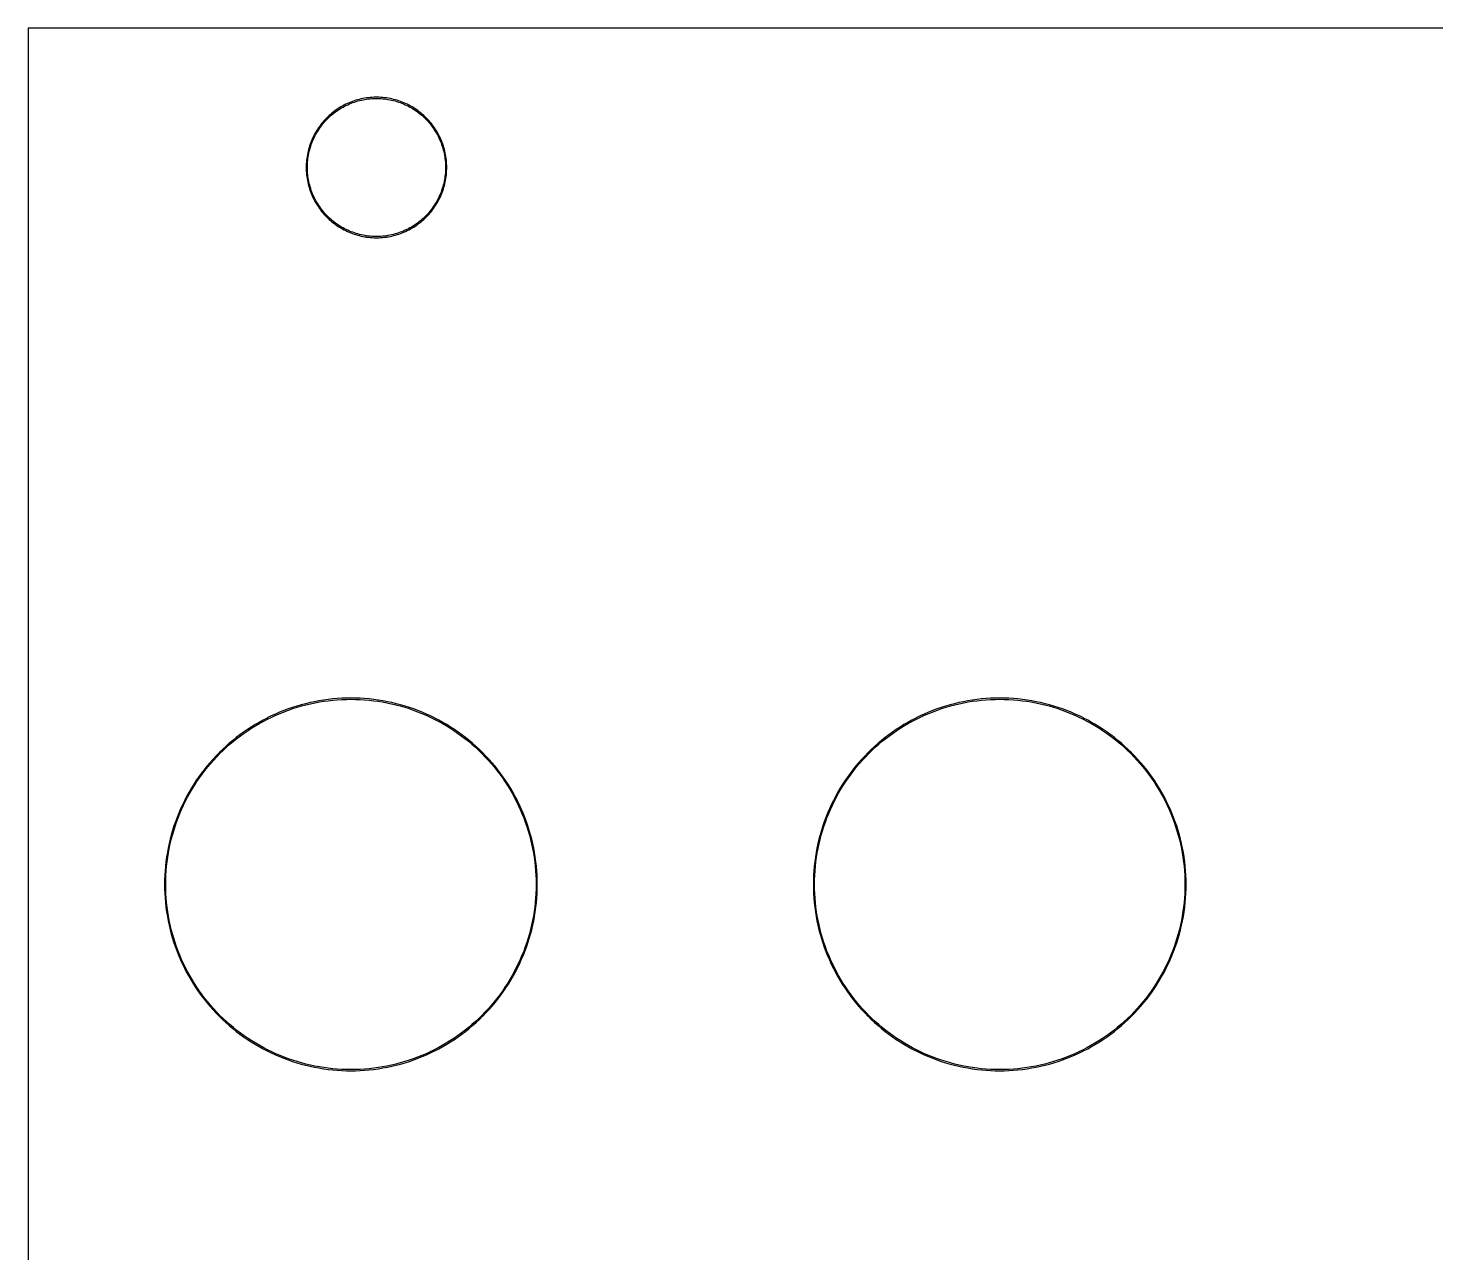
# Model space of a CAD drawing. Extents: x 3 to 63, y 0 to 129.
# Drawn here: x 2.7 to 33.01, y 102.44 to 128.82 of the extents above; entities that cross this region are included whole.
import ezdxf

# ---------------------------------------------------------------- set-up
doc = ezdxf.new("R2010")
doc.units = 0

msp = doc.modelspace()

# ---------------------------------------------------------------- linework, layer by layer
at = {"color": 5, "true_color": 0x0000ff}
msp.add_polyline3d([(63.32397, 0.3175, 0), (63.32397, 128.81762, 0), (2.70408, 128.81762, 0), (2.70408, 0.3175, 0), (63.32397, 0.3175, 0)], close=True, dxfattribs=at)
at = {"color": 34, "true_color": 0x008000}
for points in [[(2.70408, 0.3175, 0), (63.32398, 0.3175, 0), (63.32398, 128.81762, 0), (2.70408, 128.81762, 0), (2.70408, 0.3175, 0)], [(10.18438, 127.3302, 0), (10.14552, 127.32918, 0), (10.10665, 127.32715, 0), (10.06779, 127.3241, 0), (10.02918, 127.32004, 0), (9.99032, 127.31495, 0), (9.9864, 127.31433, 0), (9.94804, 127.30824, 0), (9.90969, 127.30113, 0), (9.87159, 127.29325, 0), (9.83374, 127.28411, 0), (9.79615, 127.2742, 0), (9.75881, 127.26328, 0), (9.72173, 127.25134, 0), (9.6849, 127.23839, 0), (9.64858, 127.22442, 0), (9.61251, 127.20969, 0), (9.57695, 127.19394, 0), (9.54163, 127.17743, 0), (9.50685, 127.1599, 0), (9.50331, 127.1581, 0), (9.46902, 127.13956, 0), (9.43523, 127.12025, 0), (9.40196, 127.09993, 0), (9.36919, 127.0791, 0), (9.33694, 127.05701, 0), (9.30519, 127.0344, 0), (9.2742, 127.01078, 0), (9.24396, 126.98639, 0), (9.214, 126.96125, 0), (9.18504, 126.93559, 0), (9.15659, 126.90892, 0), (9.1289, 126.88149, 0), (9.12609, 126.87868, 0), (9.09918, 126.85049, 0), (9.07276, 126.82179, 0), (9.04735, 126.79232, 0), (9.02247, 126.76235, 0), (8.99859, 126.73162, 0), (8.97547, 126.70037, 0), (8.95313, 126.66837, 0), (8.93179, 126.63586, 0), (8.91095, 126.60284, 0), (8.8914, 126.56931, 0), (8.87235, 126.53527, 0), (8.85432, 126.50073, 0), (8.85252, 126.49719, 0), (8.8355, 126.46214, 0), (8.81924, 126.42658, 0), (8.804, 126.39076, 0), (8.78978, 126.3547, 0), (8.77632, 126.31812, 0), (8.76387, 126.28104, 0), (8.75244, 126.24395, 0), (8.74203, 126.20636, 0), (8.73263, 126.16877, 0), (8.72399, 126.13067, 0), (8.71637, 126.09231, 0), (8.71002, 126.05396, 0), (8.7094, 126.05004, 0), (8.70381, 126.01168, 0), (8.69924, 125.97282, 0), (8.69567, 125.93421, 0), (8.69314, 125.89535, 0), (8.69162, 125.85623, 0), (8.69111, 125.81737, 0), (8.69162, 125.77851, 0), (8.69314, 125.73939, 0), (8.69567, 125.70053, 0), (8.69924, 125.66192, 0), (8.70381, 125.62306, 0), (8.7094, 125.58471, 0), (8.71002, 125.58078, 0), (8.71637, 125.54243, 0), (8.72399, 125.50407, 0), (8.73263, 125.46597, 0), (8.74203, 125.42838, 0), (8.75244, 125.39079, 0), (8.76387, 125.35371, 0), (8.77632, 125.31662, 0), (8.78978, 125.28005, 0), (8.804, 125.24398, 0), (8.81924, 125.20816, 0), (8.8355, 125.1726, 0), (8.85252, 125.13755, 0), (8.85432, 125.13401, 0), (8.87235, 125.09947, 0), (8.8914, 125.06543, 0), (8.91095, 125.0319, 0), (8.93179, 124.99888, 0), (8.95313, 124.96637, 0), (8.97547, 124.93437, 0), (8.99859, 124.90313, 0), (9.02247, 124.87239, 0), (9.04735, 124.84242, 0), (9.07276, 124.81296, 0), (9.09918, 124.78425, 0), (9.12609, 124.75606, 0), (9.1289, 124.75325, 0), (9.15659, 124.72582, 0), (9.18504, 124.69915, 0), (9.214, 124.67349, 0), (9.24396, 124.64835, 0), (9.2742, 124.62396, 0), (9.30519, 124.60034, 0), (9.33694, 124.57774, 0), (9.36919, 124.55564, 0), (9.40196, 124.53481, 0), (9.43523, 124.51449, 0), (9.46902, 124.49519, 0), (9.50331, 124.47664, 0), (9.50685, 124.47484, 0), (9.54163, 124.45731, 0), (9.57695, 124.4408, 0), (9.61251, 124.42506, 0), (9.64858, 124.41032, 0), (9.6849, 124.39635, 0), (9.72173, 124.3834, 0), (9.75881, 124.37146, 0), (9.79615, 124.36054, 0), (9.83374, 124.35063, 0), (9.87159, 124.34149, 0), (9.90969, 124.33362, 0), (9.94804, 124.3265, 0), (9.9864, 124.32041, 0), (9.99032, 124.31979, 0), (10.02918, 124.31471, 0), (10.06779, 124.31064, 0), (10.10665, 124.3076, 0), (10.14552, 124.30556, 0), (10.18438, 124.30455, 0), (10.2235, 124.30455, 0), (10.26235, 124.30556, 0), (10.30122, 124.3076, 0), (10.34008, 124.31064, 0), (10.37869, 124.31471, 0), (10.41755, 124.31979, 0), (10.42148, 124.32041, 0), (10.45983, 124.3265, 0), (10.49818, 124.33362, 0), (10.53628, 124.34149, 0), (10.57413, 124.35063, 0), (10.61172, 124.36054, 0), (10.64906, 124.37146, 0), (10.68614, 124.3834, 0), (10.72297, 124.39635, 0), (10.7593, 124.41032, 0), (10.79536, 124.42506, 0), (10.83092, 124.4408, 0), (10.86623, 124.45731, 0), (10.90103, 124.47484, 0), (10.90457, 124.47664, 0), (10.93886, 124.49519, 0), (10.97264, 124.51449, 0), (11.00591, 124.53481, 0), (11.03868, 124.55564, 0), (11.07094, 124.57774, 0), (11.10269, 124.60034, 0), (11.13368, 124.62396, 0), (11.1639, 124.64835, 0), (11.19387, 124.67349, 0), (11.22283, 124.69915, 0), (11.25128, 124.72582, 0), (11.27896, 124.75325, 0), (11.28177, 124.75606, 0), (11.3087, 124.78425, 0), (11.33511, 124.81296, 0), (11.36051, 124.84242, 0), (11.38541, 124.87239, 0), (11.40928, 124.90313, 0), (11.4324, 124.93437, 0), (11.45475, 124.96637, 0), (11.47608, 124.99888, 0), (11.49691, 125.0319, 0), (11.51647, 125.06543, 0), (11.53552, 125.09947, 0), (11.55355, 125.13401, 0), (11.55536, 125.13755, 0), (11.57238, 125.1726, 0), (11.58863, 125.20816, 0), (11.60387, 125.24398, 0), (11.6181, 125.28005, 0), (11.63156, 125.31662, 0), (11.644, 125.35371, 0), (11.65543, 125.39079, 0), (11.66585, 125.42838, 0), (11.67525, 125.46597, 0), (11.68388, 125.50407, 0), (11.6915, 125.54243, 0), (11.69785, 125.58078, 0), (11.69847, 125.58471, 0), (11.70406, 125.62306, 0), (11.70863, 125.66192, 0), (11.71219, 125.70053, 0), (11.71473, 125.73939, 0), (11.71625, 125.77851, 0), (11.71676, 125.81737, 0), (11.71625, 125.85623, 0), (11.71473, 125.89535, 0), (11.71219, 125.93421, 0), (11.70863, 125.97282, 0), (11.70406, 126.01168, 0), (11.69847, 126.05004, 0), (11.69785, 126.05396, 0), (11.6915, 126.09231, 0), (11.68388, 126.13067, 0), (11.67525, 126.16877, 0), (11.66585, 126.20636, 0), (11.65543, 126.24395, 0), (11.644, 126.28104, 0), (11.63156, 126.31812, 0), (11.6181, 126.3547, 0), (11.60387, 126.39076, 0), (11.58863, 126.42658, 0), (11.57238, 126.46214, 0), (11.55536, 126.49719, 0), (11.55355, 126.50073, 0), (11.53552, 126.53527, 0), (11.51647, 126.56931, 0), (11.49691, 126.60284, 0), (11.47608, 126.63586, 0), (11.45475, 126.66837, 0), (11.4324, 126.70037, 0), (11.40928, 126.73162, 0), (11.38541, 126.76235, 0), (11.36051, 126.79232, 0), (11.33511, 126.82179, 0), (11.3087, 126.85049, 0), (11.28177, 126.87868, 0), (11.27896, 126.88149, 0), (11.25128, 126.90892, 0), (11.22283, 126.93559, 0), (11.19387, 126.96125, 0), (11.1639, 126.98639, 0), (11.13368, 127.01078, 0), (11.10269, 127.0344, 0), (11.07094, 127.05701, 0), (11.03868, 127.0791, 0), (11.00591, 127.09993, 0), (10.97264, 127.12025, 0), (10.93886, 127.13956, 0), (10.90457, 127.1581, 0), (10.90103, 127.1599, 0), (10.86623, 127.17743, 0), (10.83092, 127.19394, 0), (10.79536, 127.20969, 0), (10.7593, 127.22442, 0), (10.72297, 127.23839, 0), (10.68614, 127.25134, 0), (10.64906, 127.26328, 0), (10.61172, 127.2742, 0), (10.57413, 127.28411, 0), (10.53628, 127.29325, 0), (10.49818, 127.30113, 0), (10.45983, 127.30824, 0), (10.42148, 127.31433, 0), (10.41755, 127.31495, 0), (10.37869, 127.32004, 0), (10.34008, 127.3241, 0), (10.30122, 127.32715, 0), (10.26235, 127.32918, 0), (10.2235, 127.3302, 0), (10.18438, 127.3302, 0)], [(10.30122, 124.33299, 0), (10.26235, 124.33096, 0), (10.2235, 124.32995, 0), (10.18438, 124.32995, 0), (10.14552, 124.33096, 0), (10.10665, 124.33299, 0), (10.06779, 124.33604, 0), (10.02918, 124.34011, 0), (9.99041, 124.34518, 0), (9.95589, 124.35066, 0), (9.91754, 124.35777, 0), (9.87944, 124.36565, 0), (9.84159, 124.37479, 0), (9.804, 124.3847, 0), (9.76666, 124.39562, 0), (9.72958, 124.40756, 0), (9.69275, 124.42051, 0), (9.65643, 124.43448, 0), (9.62036, 124.44921, 0), (9.5848, 124.46496, 0), (9.54949, 124.48147, 0), (9.51753, 124.49757, 0), (9.48395, 124.51574, 0), (9.45016, 124.53504, 0), (9.41689, 124.55536, 0), (9.38411, 124.57619, 0), (9.35187, 124.59829, 0), (9.32011, 124.62089, 0), (9.28913, 124.64451, 0), (9.2589, 124.6689, 0), (9.22893, 124.69404, 0), (9.19997, 124.7197, 0), (9.17153, 124.74637, 0), (9.146, 124.77166, 0), (9.11973, 124.79918, 0), (9.09331, 124.82789, 0), (9.06791, 124.85735, 0), (9.04302, 124.88732, 0), (9.01914, 124.91806, 0), (8.99602, 124.9493, 0), (8.97368, 124.9813, 0), (8.95234, 125.01381, 0), (8.9315, 125.04683, 0), (8.91194, 125.08036, 0), (8.89289, 125.1144, 0), (8.87605, 125.14669, 0), (8.85966, 125.18045, 0), (8.8434, 125.21601, 0), (8.82816, 125.25183, 0), (8.81394, 125.2879, 0), (8.80047, 125.32447, 0), (8.78802, 125.36156, 0), (8.7766, 125.39864, 0), (8.76618, 125.43623, 0), (8.75679, 125.47382, 0), (8.74815, 125.51192, 0), (8.74053, 125.55028, 0), (8.73459, 125.58618, 0), (8.72921, 125.62306, 0), (8.72464, 125.66192, 0), (8.72109, 125.70053, 0), (8.71855, 125.73939, 0), (8.71702, 125.77851, 0), (8.71651, 125.81737, 0), (8.71702, 125.85623, 0), (8.71855, 125.89535, 0), (8.72109, 125.93421, 0), (8.72464, 125.97282, 0), (8.72921, 126.01168, 0), (8.73457, 126.04849, 0), (8.74053, 126.08446, 0), (8.74815, 126.12282, 0), (8.75679, 126.16092, 0), (8.76618, 126.19851, 0), (8.7766, 126.2361, 0), (8.78802, 126.27319, 0), (8.80047, 126.31027, 0), (8.81394, 126.34685, 0), (8.82816, 126.38291, 0), (8.8434, 126.41873, 0), (8.85966, 126.45429, 0), (8.87605, 126.48805, 0), (8.89289, 126.52034, 0), (8.91194, 126.55438, 0), (8.9315, 126.58791, 0), (8.95234, 126.62093, 0), (8.97368, 126.65344, 0), (8.99602, 126.68544, 0), (9.01914, 126.71669, 0), (9.04302, 126.74742, 0), (9.06791, 126.77739, 0), (9.09331, 126.80686, 0), (9.11973, 126.83556, 0), (9.146, 126.86308, 0), (9.17153, 126.88837, 0), (9.19997, 126.91504, 0), (9.22893, 126.9407, 0), (9.2589, 126.96584, 0), (9.28913, 126.99023, 0), (9.32011, 127.01385, 0), (9.35187, 127.03646, 0), (9.38411, 127.05855, 0), (9.41689, 127.07938, 0), (9.45016, 127.0997, 0), (9.48395, 127.11901, 0), (9.51753, 127.13716, 0), (9.54949, 127.15327, 0), (9.5848, 127.16978, 0), (9.62036, 127.18553, 0), (9.65643, 127.20026, 0), (9.69275, 127.21423, 0), (9.72958, 127.22718, 0), (9.76666, 127.23912, 0), (9.804, 127.25004, 0), (9.84159, 127.25995, 0), (9.87944, 127.26909, 0), (9.91754, 127.27697, 0), (9.95589, 127.28408, 0), (9.99044, 127.28958, 0), (10.02918, 127.29464, 0), (10.06779, 127.2987, 0), (10.10665, 127.30175, 0), (10.14552, 127.30378, 0), (10.18438, 127.3048, 0), (10.2235, 127.3048, 0), (10.26235, 127.30378, 0), (10.30122, 127.30175, 0), (10.34008, 127.2987, 0), (10.37869, 127.29464, 0), (10.41743, 127.28958, 0), (10.45198, 127.28408, 0), (10.49033, 127.27697, 0), (10.52843, 127.26909, 0), (10.56628, 127.25995, 0), (10.60387, 127.25004, 0), (10.64121, 127.23912, 0), (10.67829, 127.22718, 0), (10.71512, 127.21423, 0), (10.75145, 127.20026, 0), (10.78751, 127.18553, 0), (10.82307, 127.16978, 0), (10.85838, 127.15327, 0), (10.89036, 127.13716, 0), (10.92393, 127.11901, 0), (10.95771, 127.0997, 0), (10.99098, 127.07938, 0), (11.02375, 127.05855, 0), (11.05601, 127.03646, 0), (11.08776, 127.01385, 0), (11.11875, 126.99023, 0), (11.14897, 126.96584, 0), (11.17894, 126.9407, 0), (11.2079, 126.91504, 0), (11.23635, 126.88837, 0), (11.26167, 126.86327, 0), (11.28815, 126.83556, 0), (11.31456, 126.80686, 0), (11.33996, 126.77739, 0), (11.36486, 126.74742, 0), (11.38873, 126.71669, 0), (11.41185, 126.68544, 0), (11.4342, 126.65344, 0), (11.45553, 126.62093, 0), (11.47636, 126.58791, 0), (11.49592, 126.55438, 0), (11.51497, 126.52034, 0), (11.53184, 126.48802, 0), (11.54822, 126.45429, 0), (11.56447, 126.41873, 0), (11.57971, 126.38291, 0), (11.59394, 126.34685, 0), (11.6074, 126.31027, 0), (11.61985, 126.27319, 0), (11.63128, 126.2361, 0), (11.64169, 126.19851, 0), (11.65109, 126.16092, 0), (11.65972, 126.12282, 0), (11.66734, 126.08446, 0), (11.6733, 126.04849, 0), (11.67866, 126.01168, 0), (11.68323, 125.97282, 0), (11.68679, 125.93421, 0), (11.68933, 125.89535, 0), (11.69085, 125.85623, 0), (11.69136, 125.81737, 0), (11.69085, 125.77851, 0), (11.68933, 125.73939, 0), (11.68679, 125.70053, 0), (11.68323, 125.66192, 0), (11.67866, 125.62306, 0), (11.67328, 125.58618, 0), (11.66734, 125.55028, 0), (11.65972, 125.51192, 0), (11.65109, 125.47382, 0), (11.64169, 125.43623, 0), (11.63128, 125.39864, 0), (11.61985, 125.36156, 0), (11.6074, 125.32447, 0), (11.59394, 125.2879, 0), (11.57971, 125.25183, 0), (11.56447, 125.21601, 0), (11.54822, 125.18045, 0), (11.53184, 125.14672, 0), (11.51497, 125.1144, 0), (11.49592, 125.08036, 0), (11.47636, 125.04683, 0), (11.45553, 125.01381, 0), (11.4342, 124.9813, 0), (11.41185, 124.9493, 0), (11.38873, 124.91806, 0), (11.36486, 124.88732, 0), (11.33996, 124.85735, 0), (11.31456, 124.82789, 0), (11.28815, 124.79918, 0), (11.26167, 124.77147, 0), (11.23635, 124.74637, 0), (11.2079, 124.7197, 0), (11.17894, 124.69404, 0), (11.14897, 124.6689, 0), (11.11875, 124.64451, 0), (11.08776, 124.62089, 0), (11.05601, 124.59829, 0), (11.02375, 124.57619, 0), (10.99098, 124.55536, 0), (10.95771, 124.53504, 0), (10.92393, 124.51574, 0), (10.89036, 124.49758, 0), (10.85838, 124.48147, 0), (10.82307, 124.46496, 0), (10.78751, 124.44921, 0), (10.75145, 124.43448, 0), (10.71512, 124.42051, 0), (10.67829, 124.40756, 0), (10.64121, 124.39562, 0), (10.60387, 124.3847, 0), (10.56628, 124.37479, 0), (10.52843, 124.36565, 0), (10.49033, 124.35777, 0), (10.45198, 124.35066, 0), (10.41746, 124.34518, 0), (10.37869, 124.34011, 0), (10.34008, 124.33604, 0), (10.30122, 124.33299, 0)], [(9.55598, 114.3889, 0), (9.45769, 114.38534, 0), (9.3599, 114.37924, 0), (9.26185, 114.37086, 0), (9.16432, 114.36019, 0), (9.06703, 114.34699, 0), (9.06311, 114.34636, 0), (8.96632, 114.33062, 0), (8.8698, 114.31258, 0), (8.7738, 114.29226, 0), (8.6783, 114.26966, 0), (8.5833, 114.24476, 0), (8.48907, 114.21733, 0), (8.39533, 114.18761, 0), (8.30263, 114.15561, 0), (8.21043, 114.12157, 0), (8.1195, 114.085, 0), (8.02907, 114.04639, 0), (7.93992, 114.0055, 0), (7.85178, 113.96232, 0), (7.84824, 113.96051, 0), (7.76087, 113.9153, 0), (7.67501, 113.86806, 0), (7.59018, 113.81878, 0), (7.50661, 113.76722, 0), (7.42432, 113.71362, 0), (7.34329, 113.658, 0), (7.26379, 113.60059, 0), (7.18556, 113.54116, 0), (7.1091, 113.47969, 0), (7.03392, 113.4167, 0), (6.96026, 113.35142, 0), (6.88838, 113.28462, 0), (6.81802, 113.21629, 0), (6.81521, 113.21348, 0), (6.74688, 113.14312, 0), (6.68008, 113.07124, 0), (6.6148, 112.99758, 0), (6.55181, 112.9224, 0), (6.49034, 112.84594, 0), (6.43091, 112.76771, 0), (6.3735, 112.68821, 0), (6.31788, 112.60718, 0), (6.26428, 112.52489, 0), (6.21272, 112.44132, 0), (6.16344, 112.35649, 0), (6.1162, 112.27063, 0), (6.11615, 112.27054, 0), (6.07099, 112.18326, 0), (6.06918, 112.17972, 0), (6.026, 112.09158, 0), (5.98511, 112.00243, 0), (5.9465, 111.912, 0), (5.90993, 111.82107, 0), (5.87589, 111.72887, 0), (5.84389, 111.63616, 0), (5.81417, 111.54243, 0), (5.78674, 111.4482, 0), (5.76184, 111.3532, 0), (5.76183, 111.35315, 0), (5.73924, 111.2577, 0), (5.71892, 111.16169, 0), (5.70088, 111.06517, 0), (5.68514, 110.96839, 0), (5.68452, 110.96447, 0), (5.67131, 110.86718, 0), (5.66064, 110.76965, 0), (5.65226, 110.6716, 0), (5.64616, 110.57382, 0), (5.64261, 110.47552, 0), (5.64134, 110.37747, 0), (5.64261, 110.27943, 0), (5.64616, 110.18113, 0), (5.65226, 110.08334, 0), (5.66064, 109.9853, 0), (5.67131, 109.88776, 0), (5.68452, 109.79048, 0), (5.68514, 109.78655, 0), (5.70088, 109.68978, 0), (5.71892, 109.59326, 0), (5.73924, 109.49725, 0), (5.76184, 109.40174, 0), (5.78674, 109.30675, 0), (5.81417, 109.21251, 0), (5.84389, 109.11879, 0), (5.87589, 109.02608, 0), (5.90993, 108.93388, 0), (5.9465, 108.84294, 0), (5.98511, 108.75252, 0), (6.026, 108.66337, 0), (6.02607, 108.66323, 0), (6.06918, 108.57523, 0), (6.07099, 108.57169, 0), (6.1162, 108.48431, 0), (6.16344, 108.39846, 0), (6.21272, 108.31362, 0), (6.26428, 108.23006, 0), (6.31788, 108.14776, 0), (6.3735, 108.06674, 0), (6.43091, 107.98723, 0), (6.49034, 107.909, 0), (6.55181, 107.83255, 0), (6.6148, 107.75736, 0), (6.68008, 107.6837, 0), (6.74688, 107.61182, 0), (6.81521, 107.54146, 0), (6.81802, 107.53865, 0), (6.88838, 107.47033, 0), (6.96026, 107.40353, 0), (7.03392, 107.33825, 0), (7.1091, 107.27526, 0), (7.18556, 107.21379, 0), (7.26379, 107.15435, 0), (7.34329, 107.09695, 0), (7.42432, 107.04132, 0), (7.50661, 106.98773, 0), (7.59018, 106.93617, 0), (7.67501, 106.88689, 0), (7.76087, 106.83965, 0), (7.84824, 106.79443, 0), (7.85178, 106.79263, 0), (7.93992, 106.74945, 0), (8.02907, 106.70856, 0), (8.1195, 106.66995, 0), (8.21043, 106.63337, 0), (8.30263, 106.59934, 0), (8.39533, 106.56733, 0), (8.48907, 106.53761, 0), (8.5833, 106.51018, 0), (8.6783, 106.48529, 0), (8.7738, 106.46268, 0), (8.8698, 106.44236, 0), (8.96632, 106.42433, 0), (9.06311, 106.40858, 0), (9.06703, 106.40796, 0), (9.16432, 106.39475, 0), (9.26185, 106.38409, 0), (9.3599, 106.3757, 0), (9.45769, 106.36961, 0), (9.55598, 106.36605, 0), (9.65403, 106.36478, 0), (9.75207, 106.36605, 0), (9.85037, 106.36961, 0), (9.94816, 106.3757, 0), (10.0462, 106.38409, 0), (10.14373, 106.39475, 0), (10.24102, 106.40796, 0), (10.24494, 106.40858, 0), (10.34172, 106.42433, 0), (10.43824, 106.44236, 0), (10.53425, 106.46268, 0), (10.62976, 106.48529, 0), (10.72475, 106.51018, 0), (10.81899, 106.53761, 0), (10.91271, 106.56733, 0), (11.00542, 106.59934, 0), (11.09762, 106.63337, 0), (11.18856, 106.66995, 0), (11.27898, 106.70856, 0), (11.36813, 106.74945, 0), (11.45627, 106.79263, 0), (11.45981, 106.79443, 0), (11.54719, 106.83965, 0), (11.63304, 106.88689, 0), (11.71788, 106.93617, 0), (11.80144, 106.98773, 0), (11.88374, 107.04132, 0), (11.96476, 107.09695, 0), (12.04427, 107.15435, 0), (12.1225, 107.21379, 0), (12.19895, 107.27526, 0), (12.27414, 107.33825, 0), (12.3478, 107.40353, 0), (12.41968, 107.47033, 0), (12.49004, 107.53865, 0), (12.49285, 107.54146, 0), (12.56117, 107.61182, 0), (12.62797, 107.6837, 0), (12.69325, 107.75736, 0), (12.75624, 107.83255, 0), (12.81771, 107.909, 0), (12.87715, 107.98723, 0), (12.93455, 108.06674, 0), (12.99018, 108.14776, 0), (13.04377, 108.23006, 0), (13.09533, 108.31362, 0), (13.14461, 108.39846, 0), (13.19185, 108.48431, 0), (13.23707, 108.57169, 0), (13.23887, 108.57523, 0), (13.28182, 108.66291, 0), (13.28205, 108.66337, 0), (13.32294, 108.75252, 0), (13.36155, 108.84294, 0), (13.39813, 108.93388, 0), (13.43216, 109.02608, 0), (13.46417, 109.11879, 0), (13.49389, 109.21251, 0), (13.52132, 109.30675, 0), (13.54621, 109.40174, 0), (13.56882, 109.49725, 0), (13.58914, 109.59326, 0), (13.60717, 109.68978, 0), (13.62292, 109.78655, 0), (13.62354, 109.79048, 0), (13.63675, 109.88776, 0), (13.64742, 109.9853, 0), (13.6558, 110.08334, 0), (13.66189, 110.18113, 0), (13.66545, 110.27943, 0), (13.66672, 110.37747, 0), (13.66545, 110.47552, 0), (13.66189, 110.57382, 0), (13.6558, 110.6716, 0), (13.64742, 110.76965, 0), (13.63675, 110.86718, 0), (13.62354, 110.96447, 0), (13.62292, 110.96839, 0), (13.60717, 111.06517, 0), (13.58914, 111.16169, 0), (13.56882, 111.2577, 0), (13.54622, 111.35315, 0), (13.54621, 111.3532, 0), (13.52132, 111.4482, 0), (13.49389, 111.54243, 0), (13.46417, 111.63616, 0), (13.43216, 111.72887, 0), (13.39813, 111.82107, 0), (13.36155, 111.912, 0), (13.32294, 112.00243, 0), (13.28205, 112.09158, 0), (13.23887, 112.17972, 0), (13.23707, 112.18326, 0), (13.1919, 112.27054, 0), (13.19185, 112.27063, 0), (13.14461, 112.35649, 0), (13.09533, 112.44132, 0), (13.04377, 112.52489, 0), (12.99018, 112.60718, 0), (12.93455, 112.68821, 0), (12.87715, 112.76771, 0), (12.81771, 112.84594, 0), (12.75624, 112.9224, 0), (12.69325, 112.99758, 0), (12.62797, 113.07124, 0), (12.56117, 113.14312, 0), (12.49285, 113.21348, 0), (12.49004, 113.21629, 0), (12.41968, 113.28462, 0), (12.3478, 113.35142, 0), (12.27414, 113.4167, 0), (12.19895, 113.47969, 0), (12.1225, 113.54116, 0), (12.04427, 113.60059, 0), (11.96476, 113.658, 0), (11.88374, 113.71362, 0), (11.80144, 113.76722, 0), (11.71788, 113.81878, 0), (11.63304, 113.86806, 0), (11.54719, 113.9153, 0), (11.45981, 113.96051, 0), (11.45627, 113.96232, 0), (11.36813, 114.0055, 0), (11.27898, 114.04639, 0), (11.18856, 114.085, 0), (11.09762, 114.12157, 0), (11.00542, 114.15561, 0), (10.91271, 114.18761, 0), (10.81899, 114.21733, 0), (10.72475, 114.24476, 0), (10.62976, 114.26966, 0), (10.53425, 114.29226, 0), (10.43824, 114.31258, 0), (10.34172, 114.33062, 0), (10.24494, 114.34636, 0), (10.24102, 114.34699, 0), (10.14373, 114.36019, 0), (10.0462, 114.37086, 0), (9.94816, 114.37924, 0), (9.85037, 114.38534, 0), (9.75207, 114.3889, 0), (9.65403, 114.39016, 0), (9.55598, 114.3889, 0)], [(9.85037, 106.39501, 0), (9.75207, 106.39145, 0), (9.65403, 106.39018, 0), (9.55598, 106.39145, 0), (9.45769, 106.39501, 0), (9.3599, 106.4011, 0), (9.26185, 106.40949, 0), (9.16432, 106.42015, 0), (9.06776, 106.43326, 0), (8.97418, 106.44849, 0), (8.87766, 106.46652, 0), (8.78165, 106.48684, 0), (8.68615, 106.50945, 0), (8.59115, 106.53434, 0), (8.49691, 106.56177, 0), (8.40319, 106.59149, 0), (8.31048, 106.62349, 0), (8.21828, 106.65753, 0), (8.12735, 106.69411, 0), (8.03692, 106.73271, 0), (7.94777, 106.77361, 0), (7.86043, 106.8164, 0), (7.7758, 106.8602, 0), (7.68994, 106.90744, 0), (7.60511, 106.95672, 0), (7.52154, 107.00828, 0), (7.43925, 107.06187, 0), (7.35822, 107.1175, 0), (7.27872, 107.1749, 0), (7.20049, 107.23434, 0), (7.12403, 107.29581, 0), (7.04885, 107.3588, 0), (6.97519, 107.42408, 0), (6.90331, 107.49088, 0), (6.83437, 107.55782, 0), (6.76743, 107.62675, 0), (6.70063, 107.69863, 0), (6.63535, 107.77229, 0), (6.57236, 107.84748, 0), (6.51089, 107.92393, 0), (6.45146, 108.00216, 0), (6.39405, 108.08167, 0), (6.33843, 108.16269, 0), (6.28483, 108.24499, 0), (6.23327, 108.32855, 0), (6.18399, 108.41339, 0), (6.13675, 108.49924, 0), (6.09278, 108.58423, 0), (6.05016, 108.67122, 0), (6.00927, 108.76037, 0), (5.97066, 108.85079, 0), (5.93408, 108.94173, 0), (5.90005, 109.03393, 0), (5.86804, 109.12664, 0), (5.83833, 109.22036, 0), (5.81089, 109.3146, 0), (5.786, 109.40959, 0), (5.7634, 109.5051, 0), (5.74308, 109.60111, 0), (5.72504, 109.69763, 0), (5.70988, 109.79078, 0), (5.69671, 109.88776, 0), (5.68604, 109.9853, 0), (5.67766, 110.08334, 0), (5.67156, 110.18113, 0), (5.668, 110.27943, 0), (5.66673, 110.37747, 0), (5.668, 110.47552, 0), (5.67156, 110.57382, 0), (5.67766, 110.6716, 0), (5.68604, 110.76965, 0), (5.69671, 110.86718, 0), (5.70987, 110.96412, 0), (5.72504, 111.05732, 0), (5.74308, 111.15384, 0), (5.7634, 111.24985, 0), (5.786, 111.34535, 0), (5.81089, 111.44035, 0), (5.83833, 111.53458, 0), (5.86804, 111.62831, 0), (5.90005, 111.72102, 0), (5.93408, 111.81322, 0), (5.97066, 111.90415, 0), (6.00927, 111.99458, 0), (6.05016, 112.08373, 0), (6.09277, 112.17072, 0), (6.13675, 112.2557, 0), (6.18399, 112.34156, 0), (6.23327, 112.42639, 0), (6.28483, 112.50996, 0), (6.33843, 112.59225, 0), (6.39405, 112.67328, 0), (6.45146, 112.75278, 0), (6.51089, 112.83101, 0), (6.57236, 112.90747, 0), (6.63535, 112.98265, 0), (6.70063, 113.05631, 0), (6.76743, 113.12819, 0), (6.83438, 113.19712, 0), (6.90331, 113.26407, 0), (6.97519, 113.33087, 0), (7.04885, 113.39615, 0), (7.12403, 113.45914, 0), (7.20049, 113.52061, 0), (7.27872, 113.58004, 0), (7.35822, 113.63745, 0), (7.43925, 113.69307, 0), (7.52154, 113.74667, 0), (7.60511, 113.79823, 0), (7.68994, 113.84751, 0), (7.7758, 113.89475, 0), (7.86078, 113.93873, 0), (7.94777, 113.98134, 0), (8.03692, 114.02223, 0), (8.12735, 114.06084, 0), (8.21828, 114.09742, 0), (8.31048, 114.13145, 0), (8.40319, 114.16346, 0), (8.49691, 114.19317, 0), (8.59115, 114.22061, 0), (8.68615, 114.2455, 0), (8.78165, 114.2681, 0), (8.87766, 114.28842, 0), (8.97418, 114.30646, 0), (9.06775, 114.32169, 0), (9.16432, 114.33479, 0), (9.26185, 114.34546, 0), (9.3599, 114.35384, 0), (9.45769, 114.35994, 0), (9.55598, 114.3635, 0), (9.65403, 114.36477, 0), (9.75207, 114.3635, 0), (9.85037, 114.35994, 0), (9.94816, 114.35384, 0), (10.0462, 114.34546, 0), (10.14373, 114.33479, 0), (10.24035, 114.32168, 0), (10.33386, 114.30646, 0), (10.43038, 114.28842, 0), (10.5264, 114.2681, 0), (10.62191, 114.2455, 0), (10.7169, 114.22061, 0), (10.81114, 114.19317, 0), (10.90486, 114.16346, 0), (10.99757, 114.13145, 0), (11.08977, 114.09742, 0), (11.18071, 114.06084, 0), (11.27113, 114.02223, 0), (11.36028, 113.98134, 0), (11.44727, 113.93872, 0), (11.53226, 113.89475, 0), (11.61811, 113.84751, 0), (11.70295, 113.79823, 0), (11.78651, 113.74667, 0), (11.86881, 113.69307, 0), (11.94983, 113.63745, 0), (12.02934, 113.58004, 0), (12.10757, 113.52061, 0), (12.18402, 113.45914, 0), (12.25921, 113.39615, 0), (12.33287, 113.33087, 0), (12.40475, 113.26407, 0), (12.47368, 113.19713, 0), (12.54062, 113.12819, 0), (12.60742, 113.05631, 0), (12.6727, 112.98265, 0), (12.73569, 112.90747, 0), (12.79716, 112.83101, 0), (12.8566, 112.75278, 0), (12.914, 112.67328, 0), (12.96963, 112.59225, 0), (13.02322, 112.50996, 0), (13.07478, 112.42639, 0), (13.12406, 112.34156, 0), (13.1713, 112.2557, 0), (13.2151, 112.17107, 0), (13.25789, 112.08373, 0), (13.29879, 111.99458, 0), (13.33739, 111.90415, 0), (13.37397, 111.81322, 0), (13.40801, 111.72102, 0), (13.44001, 111.62831, 0), (13.46973, 111.53458, 0), (13.49716, 111.44035, 0), (13.52205, 111.34535, 0), (13.54466, 111.24985, 0), (13.56498, 111.15384, 0), (13.58301, 111.05732, 0), (13.59824, 110.96374, 0), (13.61135, 110.86718, 0), (13.62202, 110.76965, 0), (13.6304, 110.6716, 0), (13.63649, 110.57382, 0), (13.64005, 110.47552, 0), (13.64132, 110.37747, 0), (13.64005, 110.27943, 0), (13.63649, 110.18113, 0), (13.6304, 110.08334, 0), (13.62202, 109.9853, 0), (13.61135, 109.88776, 0), (13.59823, 109.79115, 0), (13.58301, 109.69763, 0), (13.56498, 109.60111, 0), (13.54466, 109.5051, 0), (13.52205, 109.40959, 0), (13.49716, 109.3146, 0), (13.46973, 109.22036, 0), (13.44001, 109.12664, 0), (13.40801, 109.03393, 0), (13.37397, 108.94173, 0), (13.33739, 108.85079, 0), (13.29879, 108.76037, 0), (13.25789, 108.67122, 0), (13.2151, 108.58388, 0), (13.1713, 108.49924, 0), (13.12406, 108.41339, 0), (13.07478, 108.32855, 0), (13.02322, 108.24499, 0), (12.96963, 108.16269, 0), (12.914, 108.08167, 0), (12.8566, 108.00216, 0), (12.79716, 107.92393, 0), (12.73569, 107.84748, 0), (12.6727, 107.77229, 0), (12.60742, 107.69863, 0), (12.54062, 107.62675, 0), (12.47368, 107.55782, 0), (12.40475, 107.49088, 0), (12.33287, 107.42408, 0), (12.25921, 107.3588, 0), (12.18402, 107.29581, 0), (12.10757, 107.23434, 0), (12.02934, 107.1749, 0), (11.94983, 107.1175, 0), (11.86881, 107.06187, 0), (11.78651, 107.00828, 0), (11.70295, 106.95672, 0), (11.61811, 106.90744, 0), (11.53226, 106.8602, 0), (11.44762, 106.8164, 0), (11.36028, 106.77361, 0), (11.27113, 106.73271, 0), (11.18071, 106.69411, 0), (11.08977, 106.65753, 0), (10.99757, 106.62349, 0), (10.90486, 106.59149, 0), (10.81114, 106.56177, 0), (10.7169, 106.53434, 0), (10.62191, 106.50945, 0), (10.5264, 106.48684, 0), (10.43038, 106.46652, 0), (10.33386, 106.44849, 0), (10.24035, 106.43327, 0), (10.14373, 106.42015, 0), (10.0462, 106.40949, 0), (9.94816, 106.4011, 0), (9.85037, 106.39501, 0)], [(23.52598, 114.3889, 0), (23.42769, 114.38534, 0), (23.3299, 114.37924, 0), (23.23185, 114.37086, 0), (23.13432, 114.36019, 0), (23.03703, 114.34699, 0), (23.03311, 114.34636, 0), (22.93633, 114.33062, 0), (22.83981, 114.31258, 0), (22.7438, 114.29226, 0), (22.6483, 114.26966, 0), (22.5533, 114.24476, 0), (22.45907, 114.21733, 0), (22.36534, 114.18761, 0), (22.27263, 114.15561, 0), (22.18043, 114.12157, 0), (22.0895, 114.085, 0), (21.99907, 114.04639, 0), (21.90992, 114.0055, 0), (21.82178, 113.96232, 0), (21.81824, 113.96051, 0), (21.73087, 113.9153, 0), (21.64501, 113.86806, 0), (21.56018, 113.81878, 0), (21.47661, 113.76722, 0), (21.39432, 113.71362, 0), (21.31329, 113.658, 0), (21.23379, 113.60059, 0), (21.15556, 113.54116, 0), (21.0791, 113.47969, 0), (21.00392, 113.4167, 0), (20.93026, 113.35142, 0), (20.85838, 113.28462, 0), (20.78802, 113.21629, 0), (20.78521, 113.21348, 0), (20.71688, 113.14312, 0), (20.65008, 113.07124, 0), (20.5848, 112.99758, 0), (20.5218, 112.9224, 0), (20.46033, 112.84594, 0), (20.40091, 112.76771, 0), (20.34349, 112.68821, 0), (20.28788, 112.60718, 0), (20.23427, 112.52489, 0), (20.18272, 112.44132, 0), (20.13344, 112.35649, 0), (20.0862, 112.27063, 0), (20.08615, 112.27054, 0), (20.04099, 112.18326, 0), (20.03918, 112.17972, 0), (19.99599, 112.09158, 0), (19.95511, 112.00243, 0), (19.9165, 111.912, 0), (19.87993, 111.82107, 0), (19.84589, 111.72887, 0), (19.81389, 111.63616, 0), (19.78417, 111.54243, 0), (19.75674, 111.4482, 0), (19.73183, 111.3532, 0), (19.73182, 111.35315, 0), (19.70924, 111.2577, 0), (19.68892, 111.16169, 0), (19.67088, 111.06517, 0), (19.65514, 110.96839, 0), (19.65452, 110.96447, 0), (19.64131, 110.86718, 0), (19.63064, 110.76965, 0), (19.62226, 110.6716, 0), (19.61616, 110.57382, 0), (19.61261, 110.47552, 0), (19.61132, 110.37747, 0), (19.61261, 110.27943, 0), (19.61616, 110.18113, 0), (19.62226, 110.08334, 0), (19.63064, 109.9853, 0), (19.64131, 109.88776, 0), (19.65452, 109.79048, 0), (19.65514, 109.78655, 0), (19.67088, 109.68978, 0), (19.68892, 109.59326, 0), (19.70924, 109.49725, 0), (19.73183, 109.40174, 0), (19.75674, 109.30675, 0), (19.78417, 109.21251, 0), (19.81389, 109.11879, 0), (19.84589, 109.02608, 0), (19.87993, 108.93388, 0), (19.9165, 108.84294, 0), (19.95511, 108.75252, 0), (19.99599, 108.66337, 0), (19.99606, 108.66323, 0), (20.03918, 108.57523, 0), (20.04099, 108.57169, 0), (20.0862, 108.48431, 0), (20.13344, 108.39846, 0), (20.18272, 108.31362, 0), (20.23427, 108.23006, 0), (20.28788, 108.14776, 0), (20.34349, 108.06674, 0), (20.40091, 107.98723, 0), (20.46033, 107.909, 0), (20.5218, 107.83255, 0), (20.5848, 107.75736, 0), (20.65008, 107.6837, 0), (20.71688, 107.61182, 0), (20.78521, 107.54146, 0), (20.78802, 107.53865, 0), (20.85838, 107.47033, 0), (20.93026, 107.40353, 0), (21.00392, 107.33825, 0), (21.0791, 107.27526, 0), (21.15556, 107.21379, 0), (21.23379, 107.15435, 0), (21.31329, 107.09695, 0), (21.39432, 107.04132, 0), (21.47661, 106.98773, 0), (21.56018, 106.93617, 0), (21.64501, 106.88689, 0), (21.73087, 106.83965, 0), (21.81824, 106.79443, 0), (21.82178, 106.79263, 0), (21.90992, 106.74945, 0), (21.99907, 106.70856, 0), (22.0895, 106.66995, 0), (22.18043, 106.63337, 0), (22.27263, 106.59934, 0), (22.36534, 106.56733, 0), (22.45907, 106.53761, 0), (22.5533, 106.51018, 0), (22.6483, 106.48529, 0), (22.7438, 106.46268, 0), (22.83981, 106.44236, 0), (22.93633, 106.42433, 0), (23.03311, 106.40858, 0), (23.03703, 106.40796, 0), (23.13432, 106.39475, 0), (23.23185, 106.38409, 0), (23.3299, 106.3757, 0), (23.42769, 106.36961, 0), (23.52598, 106.36605, 0), (23.62403, 106.36478, 0), (23.72207, 106.36605, 0), (23.82037, 106.36961, 0), (23.91816, 106.3757, 0), (24.0162, 106.38409, 0), (24.11374, 106.39475, 0), (24.21102, 106.40796, 0), (24.21495, 106.40858, 0), (24.31172, 106.42433, 0), (24.40824, 106.44236, 0), (24.50425, 106.46268, 0), (24.59976, 106.48529, 0), (24.69475, 106.51018, 0), (24.78899, 106.53761, 0), (24.88271, 106.56733, 0), (24.97542, 106.59934, 0), (25.06762, 106.63337, 0), (25.15856, 106.66995, 0), (25.24898, 106.70856, 0), (25.33813, 106.74945, 0), (25.42627, 106.79263, 0), (25.42981, 106.79443, 0), (25.51719, 106.83965, 0), (25.60304, 106.88689, 0), (25.68788, 106.93617, 0), (25.77144, 106.98773, 0), (25.85374, 107.04132, 0), (25.93476, 107.09695, 0), (26.01427, 107.15435, 0), (26.0925, 107.21379, 0), (26.16895, 107.27526, 0), (26.24414, 107.33825, 0), (26.3178, 107.40353, 0), (26.38968, 107.47033, 0), (26.46004, 107.53865, 0), (26.46285, 107.54146, 0), (26.53117, 107.61182, 0), (26.59797, 107.6837, 0), (26.66325, 107.75736, 0), (26.72624, 107.83255, 0), (26.78771, 107.909, 0), (26.84715, 107.98723, 0), (26.90455, 108.06674, 0), (26.96018, 108.14776, 0), (27.01377, 108.23006, 0), (27.06533, 108.31362, 0), (27.11461, 108.39846, 0), (27.16185, 108.48431, 0), (27.20707, 108.57169, 0), (27.20887, 108.57523, 0), (27.25182, 108.66291, 0), (27.25205, 108.66337, 0), (27.29294, 108.75252, 0), (27.33155, 108.84294, 0), (27.36813, 108.93388, 0), (27.40216, 109.02608, 0), (27.43417, 109.11879, 0), (27.46389, 109.21251, 0), (27.49132, 109.30675, 0), (27.51621, 109.40174, 0), (27.53882, 109.49725, 0), (27.55914, 109.59326, 0), (27.57717, 109.68978, 0), (27.59292, 109.78655, 0), (27.59354, 109.79048, 0), (27.60675, 109.88776, 0), (27.61741, 109.9853, 0), (27.6258, 110.08334, 0), (27.63189, 110.18113, 0), (27.63545, 110.27943, 0), (27.63672, 110.37747, 0), (27.63545, 110.47552, 0), (27.63189, 110.57382, 0), (27.6258, 110.6716, 0), (27.61741, 110.76965, 0), (27.60675, 110.86718, 0), (27.59354, 110.96447, 0), (27.59292, 110.96839, 0), (27.57717, 111.06517, 0), (27.55914, 111.16169, 0), (27.53882, 111.2577, 0), (27.51622, 111.35315, 0), (27.51621, 111.3532, 0), (27.49132, 111.4482, 0), (27.46389, 111.54243, 0), (27.43417, 111.63616, 0), (27.40216, 111.72887, 0), (27.36813, 111.82107, 0), (27.33155, 111.912, 0), (27.29294, 112.00243, 0), (27.25205, 112.09158, 0), (27.20887, 112.17972, 0), (27.20707, 112.18326, 0), (27.1619, 112.27054, 0), (27.16185, 112.27063, 0), (27.11461, 112.35649, 0), (27.06533, 112.44132, 0), (27.01377, 112.52489, 0), (26.96018, 112.60718, 0), (26.90455, 112.68821, 0), (26.84715, 112.76771, 0), (26.78771, 112.84594, 0), (26.72624, 112.9224, 0), (26.66325, 112.99758, 0), (26.59797, 113.07124, 0), (26.53117, 113.14312, 0), (26.46285, 113.21348, 0), (26.46004, 113.21629, 0), (26.38968, 113.28462, 0), (26.3178, 113.35142, 0), (26.24414, 113.4167, 0), (26.16895, 113.47969, 0), (26.0925, 113.54116, 0), (26.01427, 113.60059, 0), (25.93476, 113.658, 0), (25.85374, 113.71362, 0), (25.77144, 113.76722, 0), (25.68788, 113.81878, 0), (25.60304, 113.86806, 0), (25.51719, 113.9153, 0), (25.42981, 113.96051, 0), (25.42627, 113.96232, 0), (25.33813, 114.0055, 0), (25.24898, 114.04639, 0), (25.15856, 114.085, 0), (25.06762, 114.12157, 0), (24.97542, 114.15561, 0), (24.88271, 114.18761, 0), (24.78899, 114.21733, 0), (24.69475, 114.24476, 0), (24.59976, 114.26966, 0), (24.50425, 114.29226, 0), (24.40824, 114.31258, 0), (24.31172, 114.33062, 0), (24.21495, 114.34636, 0), (24.21102, 114.34699, 0), (24.11374, 114.36019, 0), (24.0162, 114.37086, 0), (23.91816, 114.37924, 0), (23.82037, 114.38534, 0), (23.72207, 114.3889, 0), (23.62403, 114.39016, 0), (23.52598, 114.3889, 0)], [(23.82037, 106.39501, 0), (23.72207, 106.39145, 0), (23.62403, 106.39018, 0), (23.52598, 106.39145, 0), (23.42769, 106.39501, 0), (23.3299, 106.4011, 0), (23.23185, 106.40949, 0), (23.13432, 106.42015, 0), (23.03776, 106.43326, 0), (22.94418, 106.44849, 0), (22.84766, 106.46652, 0), (22.75165, 106.48684, 0), (22.65615, 106.50945, 0), (22.56115, 106.53434, 0), (22.46692, 106.56177, 0), (22.37319, 106.59149, 0), (22.28048, 106.62349, 0), (22.18828, 106.65753, 0), (22.09735, 106.69411, 0), (22.00692, 106.73271, 0), (21.91777, 106.77361, 0), (21.83043, 106.8164, 0), (21.7458, 106.8602, 0), (21.65994, 106.90744, 0), (21.57511, 106.95672, 0), (21.49154, 107.00828, 0), (21.40925, 107.06187, 0), (21.32822, 107.1175, 0), (21.24872, 107.1749, 0), (21.17049, 107.23434, 0), (21.09403, 107.29581, 0), (21.01885, 107.3588, 0), (20.94519, 107.42408, 0), (20.87331, 107.49088, 0), (20.80437, 107.55782, 0), (20.73743, 107.62675, 0), (20.67063, 107.69863, 0), (20.60535, 107.77229, 0), (20.54235, 107.84748, 0), (20.48088, 107.92393, 0), (20.42146, 108.00216, 0), (20.36405, 108.08167, 0), (20.30843, 108.16269, 0), (20.25482, 108.24499, 0), (20.20327, 108.32855, 0), (20.15399, 108.41339, 0), (20.10675, 108.49924, 0), (20.06278, 108.58423, 0), (20.02016, 108.67122, 0), (19.97927, 108.76037, 0), (19.94066, 108.85079, 0), (19.90408, 108.94173, 0), (19.87005, 109.03393, 0), (19.83804, 109.12664, 0), (19.80833, 109.22036, 0), (19.78089, 109.3146, 0), (19.756, 109.40959, 0), (19.7334, 109.5051, 0), (19.71308, 109.60111, 0), (19.69503, 109.69763, 0), (19.67988, 109.79076, 0), (19.6667, 109.88776, 0), (19.65604, 109.9853, 0), (19.64765, 110.08334, 0), (19.64155, 110.18113, 0), (19.638, 110.27943, 0), (19.63673, 110.37747, 0), (19.638, 110.47552, 0), (19.64155, 110.57382, 0), (19.64765, 110.6716, 0), (19.65604, 110.76965, 0), (19.6667, 110.86718, 0), (19.67987, 110.96413, 0), (19.69503, 111.05732, 0), (19.71308, 111.15384, 0), (19.7334, 111.24985, 0), (19.756, 111.34535, 0), (19.78089, 111.44035, 0), (19.80833, 111.53458, 0), (19.83804, 111.62831, 0), (19.87005, 111.72102, 0), (19.90408, 111.81322, 0), (19.94066, 111.90415, 0), (19.97927, 111.99458, 0), (20.02016, 112.08373, 0), (20.06277, 112.17072, 0), (20.10675, 112.2557, 0), (20.15399, 112.34156, 0), (20.20327, 112.42639, 0), (20.25482, 112.50996, 0), (20.30843, 112.59225, 0), (20.36405, 112.67328, 0), (20.42146, 112.75278, 0), (20.48088, 112.83101, 0), (20.54235, 112.90747, 0), (20.60535, 112.98265, 0), (20.67063, 113.05631, 0), (20.73743, 113.12819, 0), (20.80438, 113.19712, 0), (20.87331, 113.26407, 0), (20.94519, 113.33087, 0), (21.01885, 113.39615, 0), (21.09403, 113.45914, 0), (21.17049, 113.52061, 0), (21.24872, 113.58004, 0), (21.32822, 113.63745, 0), (21.40925, 113.69307, 0), (21.49154, 113.74667, 0), (21.57511, 113.79823, 0), (21.65994, 113.84751, 0), (21.7458, 113.89475, 0), (21.83078, 113.93873, 0), (21.91777, 113.98134, 0), (22.00692, 114.02223, 0), (22.09735, 114.06084, 0), (22.18828, 114.09742, 0), (22.28048, 114.13145, 0), (22.37319, 114.16346, 0), (22.46692, 114.19317, 0), (22.56115, 114.22061, 0), (22.65615, 114.2455, 0), (22.75165, 114.2681, 0), (22.84766, 114.28842, 0), (22.94418, 114.30646, 0), (23.03775, 114.32169, 0), (23.13432, 114.33479, 0), (23.23185, 114.34546, 0), (23.3299, 114.35384, 0), (23.42769, 114.35994, 0), (23.52598, 114.3635, 0), (23.62403, 114.36477, 0), (23.72207, 114.3635, 0), (23.82037, 114.35994, 0), (23.91816, 114.35384, 0), (24.0162, 114.34546, 0), (24.11374, 114.33479, 0), (24.21035, 114.32168, 0), (24.30387, 114.30646, 0), (24.40039, 114.28842, 0), (24.4964, 114.2681, 0), (24.59191, 114.2455, 0), (24.6869, 114.22061, 0), (24.78114, 114.19317, 0), (24.87486, 114.16346, 0), (24.96757, 114.13145, 0), (25.05977, 114.09742, 0), (25.15071, 114.06084, 0), (25.24113, 114.02223, 0), (25.33028, 113.98134, 0), (25.41727, 113.93872, 0), (25.50226, 113.89475, 0), (25.58811, 113.84751, 0), (25.67295, 113.79823, 0), (25.75651, 113.74667, 0), (25.83881, 113.69307, 0), (25.91983, 113.63745, 0), (25.99934, 113.58004, 0), (26.07757, 113.52061, 0), (26.15402, 113.45914, 0), (26.22921, 113.39615, 0), (26.30287, 113.33087, 0), (26.37475, 113.26407, 0), (26.44368, 113.19713, 0), (26.51062, 113.12819, 0), (26.57742, 113.05631, 0), (26.6427, 112.98265, 0), (26.70569, 112.90747, 0), (26.76716, 112.83101, 0), (26.8266, 112.75278, 0), (26.884, 112.67328, 0), (26.93963, 112.59225, 0), (26.99322, 112.50996, 0), (27.04478, 112.42639, 0), (27.09406, 112.34156, 0), (27.1413, 112.2557, 0), (27.1851, 112.17107, 0), (27.22789, 112.08373, 0), (27.26879, 111.99458, 0), (27.30739, 111.90415, 0), (27.34397, 111.81322, 0), (27.37801, 111.72102, 0), (27.41001, 111.62831, 0), (27.43973, 111.53458, 0), (27.46716, 111.44035, 0), (27.49205, 111.34535, 0), (27.51466, 111.24985, 0), (27.53498, 111.15384, 0), (27.55301, 111.05732, 0), (27.56824, 110.96374, 0), (27.58135, 110.86718, 0), (27.59202, 110.76965, 0), (27.6004, 110.6716, 0), (27.60649, 110.57382, 0), (27.61005, 110.47552, 0), (27.61132, 110.37747, 0), (27.61005, 110.27943, 0), (27.60649, 110.18113, 0), (27.6004, 110.08334, 0), (27.59202, 109.9853, 0), (27.58135, 109.88776, 0), (27.56823, 109.79115, 0), (27.55301, 109.69763, 0), (27.53498, 109.60111, 0), (27.51466, 109.5051, 0), (27.49205, 109.40959, 0), (27.46716, 109.3146, 0), (27.43973, 109.22036, 0), (27.41001, 109.12664, 0), (27.37801, 109.03393, 0), (27.34397, 108.94173, 0), (27.30739, 108.85079, 0), (27.26879, 108.76037, 0), (27.22789, 108.67122, 0), (27.1851, 108.58388, 0), (27.1413, 108.49924, 0), (27.09406, 108.41339, 0), (27.04478, 108.32855, 0), (26.99322, 108.24499, 0), (26.93963, 108.16269, 0), (26.884, 108.08167, 0), (26.8266, 108.00216, 0), (26.76716, 107.92393, 0), (26.70569, 107.84748, 0), (26.6427, 107.77229, 0), (26.57742, 107.69863, 0), (26.51062, 107.62675, 0), (26.44368, 107.55782, 0), (26.37475, 107.49088, 0), (26.30287, 107.42408, 0), (26.22921, 107.3588, 0), (26.15402, 107.29581, 0), (26.07757, 107.23434, 0), (25.99934, 107.1749, 0), (25.91983, 107.1175, 0), (25.83881, 107.06187, 0), (25.75651, 107.00828, 0), (25.67295, 106.95672, 0), (25.58811, 106.90744, 0), (25.50226, 106.8602, 0), (25.41762, 106.8164, 0), (25.33028, 106.77361, 0), (25.24113, 106.73271, 0), (25.15071, 106.69411, 0), (25.05977, 106.65753, 0), (24.96757, 106.62349, 0), (24.87486, 106.59149, 0), (24.78114, 106.56177, 0), (24.6869, 106.53434, 0), (24.59191, 106.50945, 0), (24.4964, 106.48684, 0), (24.40039, 106.46652, 0), (24.30387, 106.44849, 0), (24.21035, 106.43327, 0), (24.11374, 106.42015, 0), (24.0162, 106.40949, 0), (23.91816, 106.4011, 0), (23.82037, 106.39501, 0)]]:
    msp.add_polyline3d(points, close=True, dxfattribs=at)

doc.saveas('drawing.dxf')
